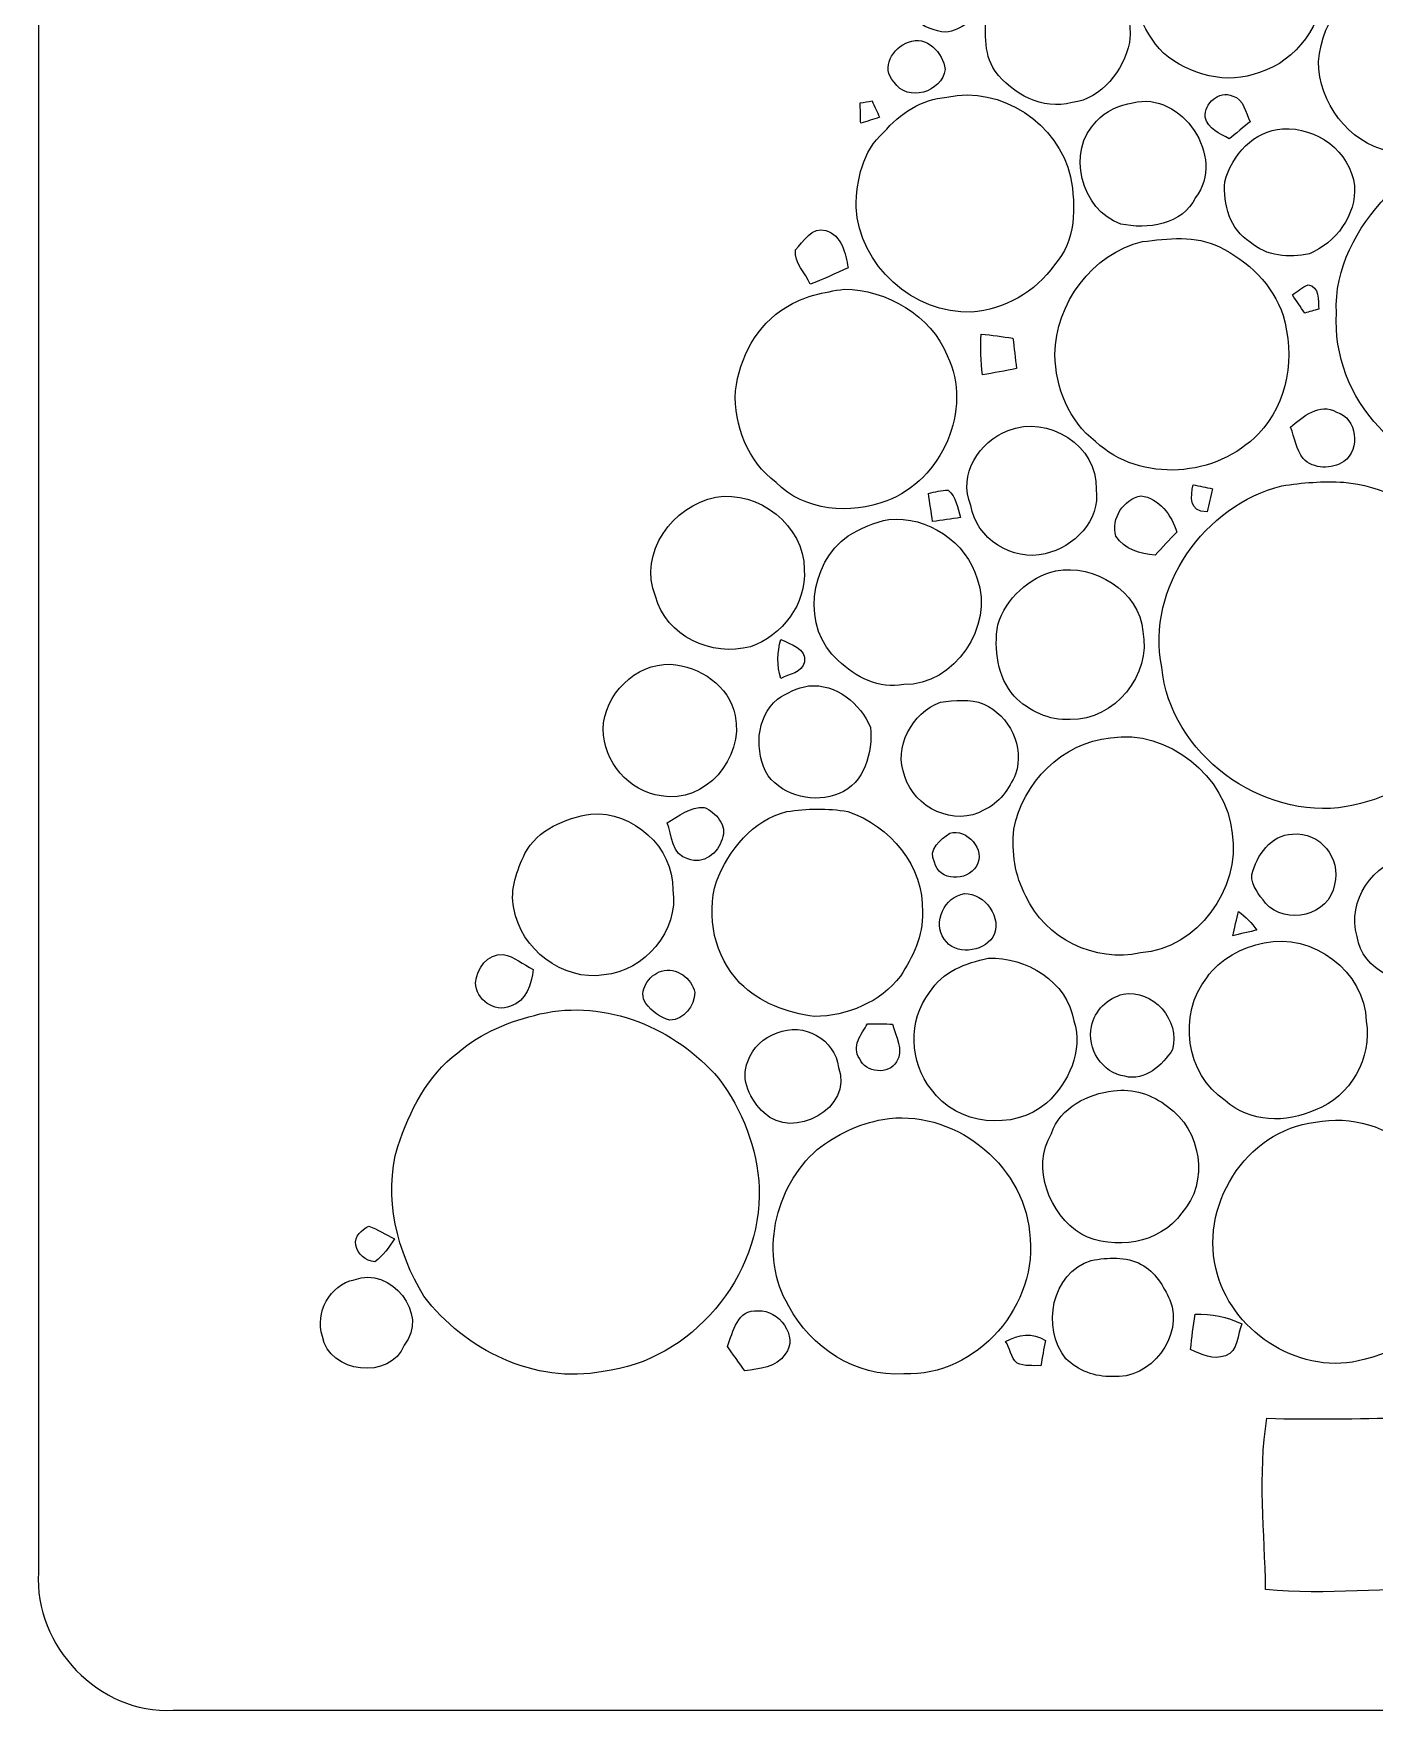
# Model space of a CAD drawing. Header units: centimetres. Extents: x -15 to 14.4, y -16.2 to 15.4.
# Drawn here: x -14.96 to -0.2, y -16.22 to 2.28 of the extents above; entities that cross this region are included whole.
import ezdxf

# ---------------------------------------------------------------- set-up
doc = ezdxf.new("R2010")
doc.units = ezdxf.units.CM
doc.header["$MEASUREMENT"] = 0
doc.layers.add('Layer 1', color=7, linetype='Continuous')

msp = doc.modelspace()

# ---------------------------------------------------------------- linework, layer by layer
at = {"layer": 'Layer 1', "color": 251}
for points, knots in [([(-13.65462, 15.30597), (-13.07289, 15.35218), (-12.48904, 15.32255), (-11.90625, 15.32819), (-11.90625, 15.32819), (-3.73345, 15.3289), (4.43971, 15.32643), (12.61251, 15.32961), (12.61251, 15.32961), (13.12192, 15.35218), (13.69942, 15.18003), (13.98482, 14.72671), (13.98482, 14.72671), (14.23882, 14.41203), (14.28538, 13.99046), (14.27162, 13.59994), (14.27162, 13.59994), (14.26916, 4.19241), (14.2681, -5.21547), (14.27198, -14.62299), (14.27198, -14.62299), (14.36299, -15.4178), (13.65426, -16.17945), (12.86016, -16.17169), (12.86016, -16.17169), (4.09893, -16.18051), (-4.66266, -16.17063), (-13.4239, -16.17662), (-13.4239, -16.17662), (-14.23564, -16.22143), (-14.95884, -15.46613), (-14.90451, -14.65897), (-14.90451, -14.65897), (-14.90557, -5.66279), (-14.90451, 3.3334), (-14.90486, 12.32958), (-14.90486, 12.32958), (-14.90204, 12.85875), (-14.91933, 13.38792), (-14.89675, 13.91673), (-14.89675, 13.91673), (-14.89498, 14.59547), (-14.32278, 15.21848), (-13.65462, 15.30597), (-13.65462, 15.30597), (-13.65462, 15.30597), (-13.65462, 15.30597), (-13.65462, 15.30597)], [0, 0, 0, 0, 0.07692308, 0.07692308, 0.07692308, 0.07692308, 0.15384615, 0.15384615, 0.15384615, 0.15384615, 0.23076923, 0.23076923, 0.23076923, 0.23076923, 0.30769231, 0.30769231, 0.30769231, 0.30769231, 0.38461538, 0.38461538, 0.38461538, 0.38461538, 0.46153846, 0.46153846, 0.46153846, 0.46153846, 0.53846154, 0.53846154, 0.53846154, 0.53846154, 0.61538462, 0.61538462, 0.61538462, 0.61538462, 0.69230769, 0.69230769, 0.69230769, 0.69230769, 0.76923077, 0.76923077, 0.76923077, 0.76923077, 0.84615385, 0.84615385, 0.84615385, 0.84615385, 1, 1, 1, 1]), ([(-1.97732, 3.87703), (-2.40877, 3.80929), (-2.76154, 3.46357), (-2.84551, 3.03424), (-2.84551, 3.03424), (-2.88431, 2.68534), (-2.77178, 2.31634), (-2.51989, 2.06657), (-2.51989, 2.06657), (-2.23591, 1.82739), (-1.81998, 1.71133), (-1.46509, 1.8542), (-1.46509, 1.8542), (-1.04493, 1.97873), (-0.7807, 2.39607), (-0.73413, 2.81552), (-0.73413, 2.81552), (-0.74013, 3.44029), (-1.34761, 3.98745), (-1.97732, 3.87703), (-1.97732, 3.87703), (-1.97732, 3.87703), (-1.97732, 3.87703), (-1.97732, 3.87703)], [0, 0, 0, 0, 0.14285714, 0.14285714, 0.14285714, 0.14285714, 0.28571429, 0.28571429, 0.28571429, 0.28571429, 0.42857143, 0.42857143, 0.42857143, 0.42857143, 0.57142857, 0.57142857, 0.57142857, 0.57142857, 0.71428571, 0.71428571, 0.71428571, 0.71428571, 1, 1, 1, 1]), ([(-5.38586, 2.76966), (-5.44089, 2.49414), (-5.1562, 2.31951), (-4.92054, 2.29553), (-4.92054, 2.29553), (-4.74133, 2.31458), (-4.6101, 2.45322), (-4.48098, 2.56505), (-4.48098, 2.56505), (-4.47569, 2.33292), (-4.51414, 2.07151), (-4.3748, 1.86796), (-4.3748, 1.86796), (-4.18112, 1.6129), (-3.85516, 1.43651), (-3.52672, 1.52224), (-3.52672, 1.52224), (-3.19193, 1.56386), (-2.96863, 1.87537), (-2.89384, 2.18369), (-2.89384, 2.18369), (-2.82399, 2.6603), (-3.24485, 3.12949), (-3.72533, 3.11185), (-3.72533, 3.11185), (-4.03225, 3.07375), (-4.29436, 2.87831), (-4.45064, 2.61655), (-4.45064, 2.61655), (-4.52508, 2.7813), (-4.57094, 2.96404), (-4.69053, 3.10339), (-4.69053, 3.10339), (-4.947, 3.30376), (-5.39715, 3.10374), (-5.38586, 2.76966), (-5.38586, 2.76966), (-5.38586, 2.76966), (-5.38586, 2.76966), (-5.38586, 2.76966)], [0, 0, 0, 0, 0.09090909, 0.09090909, 0.09090909, 0.09090909, 0.18181818, 0.18181818, 0.18181818, 0.18181818, 0.27272727, 0.27272727, 0.27272727, 0.27272727, 0.36363636, 0.36363636, 0.36363636, 0.36363636, 0.45454545, 0.45454545, 0.45454545, 0.45454545, 0.54545455, 0.54545455, 0.54545455, 0.54545455, 0.63636364, 0.63636364, 0.63636364, 0.63636364, 0.72727273, 0.72727273, 0.72727273, 0.72727273, 0.81818182, 0.81818182, 0.81818182, 0.81818182, 1, 1, 1, 1]), ([(0.06809, 2.92876), (-0.43145, 2.90301), (-0.7807, 2.4444), (-0.81351, 1.97379), (-0.81351, 1.97379), (-0.81315, 1.52012), (-0.48719, 1.08691), (-0.04022, 0.98531), (-0.04022, 0.98531), (0.59514, 0.79869), (1.31727, 1.40653), (1.19239, 2.06904), (1.19239, 2.06904), (1.14547, 2.60138), (0.60184, 3.04377), (0.06809, 2.92876), (0.06809, 2.92876), (0.06809, 2.92876), (0.06809, 2.92876), (0.06809, 2.92876)], [0, 0, 0, 0, 0.16666667, 0.16666667, 0.16666667, 0.16666667, 0.33333333, 0.33333333, 0.33333333, 0.33333333, 0.5, 0.5, 0.5, 0.5, 0.66666667, 0.66666667, 0.66666667, 0.66666667, 1, 1, 1, 1]), ([(-5.32765, 2.18722), (-5.49769, 2.1276), (-5.64303, 1.90429), (-5.48569, 1.74731), (-5.48569, 1.74731), (-5.34353, 1.52012), (-4.95759, 1.63583), (-4.92337, 1.88736), (-4.92337, 1.88736), (-4.94877, 2.06587), (-5.12904, 2.27013), (-5.32765, 2.18722), (-5.32765, 2.18722), (-5.32765, 2.18722), (-5.32765, 2.18722), (-5.32765, 2.18722)], [0, 0, 0, 0, 0.2, 0.2, 0.2, 0.2, 0.4, 0.4, 0.4, 0.4, 0.6, 0.6, 0.6, 0.6, 1, 1, 1, 1]), ([(-4.90502, 1.58115), (-5.18583, 1.56034), (-5.42361, 1.40159), (-5.60176, 1.19168), (-5.60176, 1.19168), (-5.83283, 0.99025), (-5.90268, 0.66499), (-5.90338, 0.37183), (-5.90338, 0.37183), (-5.87516, -0.26599), (-5.27015, -0.81104), (-4.63444, -0.78387), (-4.63444, -0.78387), (-4.2732, -0.75706), (-3.92853, -0.56374), (-3.72251, -0.26388), (-3.72251, -0.26388), (-3.48051, -0.00847), (-3.48474, 0.37994), (-3.5433, 0.70309), (-3.5433, 0.70309), (-3.67736, 1.2894), (-4.31094, 1.71309), (-4.90502, 1.58115), (-4.90502, 1.58115), (-4.90502, 1.58115), (-4.90502, 1.58115), (-4.90502, 1.58115)], [0, 0, 0, 0, 0.125, 0.125, 0.125, 0.125, 0.25, 0.25, 0.25, 0.25, 0.375, 0.375, 0.375, 0.375, 0.5, 0.5, 0.5, 0.5, 0.625, 0.625, 0.625, 0.625, 0.75, 0.75, 0.75, 0.75, 1, 1, 1, 1]), ([(-5.86034, 1.51871), (-5.85893, 1.46262), (-5.85576, 1.35043), (-5.85435, 1.29469), (-5.85435, 1.29469), (-5.7845, 1.31586), (-5.71535, 1.33809), (-5.64586, 1.36031), (-5.64586, 1.36031), (-5.67408, 1.42064), (-5.7023, 1.48061), (-5.72946, 1.54058), (-5.72946, 1.54058), (-5.77321, 1.53353), (-5.81695, 1.52612), (-5.86034, 1.51871), (-5.86034, 1.51871), (-5.86034, 1.51871), (-5.86034, 1.51871), (-5.86034, 1.51871)], [0, 0, 0, 0, 0.16666667, 0.16666667, 0.16666667, 0.16666667, 0.33333333, 0.33333333, 0.33333333, 0.33333333, 0.5, 0.5, 0.5, 0.5, 0.66666667, 0.66666667, 0.66666667, 0.66666667, 1, 1, 1, 1]), ([(-2.85997, 1.51941), (-3.00778, 1.49613), (-3.1563, 1.42946), (-3.25684, 1.31657), (-3.25684, 1.31657), (-3.6008, 0.98954), (-3.42583, 0.3362), (-2.99156, 0.1845), (-2.99156, 0.1845), (-2.70298, 0.12241), (-2.31069, 0.17674), (-2.16923, 0.47554), (-2.16923, 0.47554), (-1.82457, 0.91863), (-2.32022, 1.657), (-2.85997, 1.51941), (-2.85997, 1.51941), (-2.85997, 1.51941), (-2.85997, 1.51941), (-2.85997, 1.51941)], [0, 0, 0, 0, 0.16666667, 0.16666667, 0.16666667, 0.16666667, 0.33333333, 0.33333333, 0.33333333, 0.33333333, 0.5, 0.5, 0.5, 0.5, 0.66666667, 0.66666667, 0.66666667, 0.66666667, 1, 1, 1, 1]), ([(-2.06269, 1.36172), (-2.03341, 1.23366), (-1.899, 1.18181), (-1.7967, 1.12219), (-1.7967, 1.12219), (-1.73919, 1.16981), (-1.62454, 1.26436), (-1.56739, 1.31163), (-1.56739, 1.31163), (-1.6196, 1.40335), (-1.63266, 1.56351), (-1.7586, 1.5935), (-1.7586, 1.5935), (-1.911, 1.66299), (-2.07433, 1.50954), (-2.06269, 1.36172), (-2.06269, 1.36172), (-2.06269, 1.36172), (-2.06269, 1.36172), (-2.06269, 1.36172)], [0, 0, 0, 0, 0.16666667, 0.16666667, 0.16666667, 0.16666667, 0.33333333, 0.33333333, 0.33333333, 0.33333333, 0.5, 0.5, 0.5, 0.5, 0.66666667, 0.66666667, 0.66666667, 0.66666667, 1, 1, 1, 1]), ([(-1.20932, 1.23225), (-1.52612, 1.21356), (-1.77024, 0.94403), (-1.84644, 0.65052), (-1.84644, 0.65052), (-1.86443, 0.40499), (-1.79141, 0.12065), (-1.56633, -0.01376), (-1.56633, -0.01376), (-1.38924, -0.17427), (-1.13983, -0.18768), (-0.91546, -0.14252), (-0.91546, -0.14252), (-0.62548, -0.02328), (-0.3937, 0.2854), (-0.41839, 0.60537), (-0.41839, 0.60537), (-0.46673, 0.98707), (-0.83397, 1.25554), (-1.20932, 1.23225), (-1.20932, 1.23225), (-1.20932, 1.23225), (-1.20932, 1.23225), (-1.20932, 1.23225)], [0, 0, 0, 0, 0.14285714, 0.14285714, 0.14285714, 0.14285714, 0.28571429, 0.28571429, 0.28571429, 0.28571429, 0.42857143, 0.42857143, 0.42857143, 0.42857143, 0.57142857, 0.57142857, 0.57142857, 0.57142857, 0.71428571, 0.71428571, 0.71428571, 0.71428571, 1, 1, 1, 1]), ([(-0.06597, 0.49001), (-0.39264, 0.14781), (-0.64347, -0.30727), (-0.61666, -0.79375), (-0.61666, -0.79375), (-0.64664, -1.25765), (-0.46426, -1.71662), (-0.14746, -2.05211), (-0.14746, -2.05211), (0.43991, -2.72415), (1.55822, -2.86244), (2.2666, -2.30152), (2.2666, -2.30152), (2.78871, -1.9812), (2.99473, -1.35573), (3.08434, -0.78211), (3.08434, -0.78211), (3.15595, -0.84384), (3.21945, -0.91652), (3.30235, -0.96449), (3.30235, -0.96449), (3.44981, -0.9338), (3.50873, -0.77153), (3.55318, -0.64841), (3.55318, -0.64841), (3.46146, -0.61736), (3.37114, -0.56374), (3.27201, -0.56868), (3.27201, -0.56868), (3.19299, -0.59937), (3.12596, -0.65299), (3.054, -0.69638), (3.054, -0.69638), (2.96086, -0.35595), (2.89419, 0.01729), (2.65395, 0.29069), (2.65395, 0.29069), (2.32339, 0.65193), (1.88383, 0.95638), (1.38289, 0.9973), (1.38289, 0.9973), (0.85796, 1.04987), (0.32067, 0.83961), (-0.06597, 0.49001), (-0.06597, 0.49001), (-0.06597, 0.49001), (-0.06597, 0.49001), (-0.06597, 0.49001)], [0, 0, 0, 0, 0.07692308, 0.07692308, 0.07692308, 0.07692308, 0.15384615, 0.15384615, 0.15384615, 0.15384615, 0.23076923, 0.23076923, 0.23076923, 0.23076923, 0.30769231, 0.30769231, 0.30769231, 0.30769231, 0.38461538, 0.38461538, 0.38461538, 0.38461538, 0.46153846, 0.46153846, 0.46153846, 0.46153846, 0.53846154, 0.53846154, 0.53846154, 0.53846154, 0.61538462, 0.61538462, 0.61538462, 0.61538462, 0.69230769, 0.69230769, 0.69230769, 0.69230769, 0.76923077, 0.76923077, 0.76923077, 0.76923077, 0.84615385, 0.84615385, 0.84615385, 0.84615385, 1, 1, 1, 1]), ([(-6.57366, -0.09984), (-6.58813, -0.24412), (-6.46007, -0.35243), (-6.41209, -0.47872), (-6.41209, -0.47872), (-6.27027, -0.42298), (-6.13093, -0.36124), (-5.99334, -0.29633), (-5.99334, -0.29633), (-6.01804, -0.14111), (-6.06354, 0.06209), (-6.23817, 0.11324), (-6.23817, 0.11324), (-6.38916, 0.16228), (-6.48406, -0.01164), (-6.57366, -0.09984), (-6.57366, -0.09984), (-6.57366, -0.09984), (-6.57366, -0.09984), (-6.57366, -0.09984)], [0, 0, 0, 0, 0.16666667, 0.16666667, 0.16666667, 0.16666667, 0.33333333, 0.33333333, 0.33333333, 0.33333333, 0.5, 0.5, 0.5, 0.5, 0.66666667, 0.66666667, 0.66666667, 0.66666667, 1, 1, 1, 1]), ([(-2.75237, -0.00811), (-3.30729, -0.14076), (-3.70805, -0.68898), (-3.71651, -1.25095), (-3.71651, -1.25095), (-3.70981, -1.61572), (-3.56376, -1.98473), (-3.26778, -2.21015), (-3.26778, -2.21015), (-2.77742, -2.67264), (-1.92828, -2.60456), (-1.47567, -2.12302), (-1.47567, -2.12302), (-1.14582, -1.79035), (-1.0735, -1.25836), (-1.20474, -0.82197), (-1.20474, -0.82197), (-1.31339, -0.48295), (-1.59209, -0.22049), (-1.90606, -0.06632), (-1.90606, -0.06632), (-2.16711, 0.06526), (-2.47403, 0.02469), (-2.75237, -0.00811), (-2.75237, -0.00811), (-2.75237, -0.00811), (-2.75237, -0.00811), (-2.75237, -0.00811)], [0, 0, 0, 0, 0.125, 0.125, 0.125, 0.125, 0.25, 0.25, 0.25, 0.25, 0.375, 0.375, 0.375, 0.375, 0.5, 0.5, 0.5, 0.5, 0.625, 0.625, 0.625, 0.625, 0.75, 0.75, 0.75, 0.75, 1, 1, 1, 1]), ([(-6.03638, -0.53093), (-6.25722, -0.56762), (-6.48758, -0.60537), (-6.67667, -0.73343), (-6.67667, -0.73343), (-7.00088, -0.92393), (-7.18714, -1.28834), (-7.23336, -1.65241), (-7.23336, -1.65241), (-7.24923, -2.03271), (-7.09824, -2.42817), (-6.78639, -2.65959), (-6.78639, -2.65959), (-6.47488, -2.97639), (-5.96512, -3.01943), (-5.56824, -2.86103), (-5.56824, -2.86103), (-4.96358, -2.63913), (-4.61081, -1.85455), (-4.90114, -1.26365), (-4.90114, -1.26365), (-5.07965, -0.82056), (-5.57036, -0.53658), (-6.03638, -0.53093), (-6.03638, -0.53093), (-6.03638, -0.53093), (-6.03638, -0.53093), (-6.03638, -0.53093)], [0, 0, 0, 0, 0.125, 0.125, 0.125, 0.125, 0.25, 0.25, 0.25, 0.25, 0.375, 0.375, 0.375, 0.375, 0.5, 0.5, 0.5, 0.5, 0.625, 0.625, 0.625, 0.625, 0.75, 0.75, 0.75, 0.75, 1, 1, 1, 1]), ([(-1.10173, -0.59514), (-1.05692, -0.66181), (-1.01177, -0.72849), (-0.96661, -0.79481), (-0.96661, -0.79481), (-0.91475, -0.7807), (-0.86289, -0.76623), (-0.81068, -0.75248), (-0.81068, -0.75248), (-0.82233, -0.65581), (-0.79869, -0.50236), (-0.92922, -0.4826), (-0.92922, -0.4826), (-0.99272, -0.51047), (-1.04669, -0.55421), (-1.10173, -0.59514), (-1.10173, -0.59514), (-1.10173, -0.59514), (-1.10173, -0.59514), (-1.10173, -0.59514)], [0, 0, 0, 0, 0.16666667, 0.16666667, 0.16666667, 0.16666667, 0.33333333, 0.33333333, 0.33333333, 0.33333333, 0.5, 0.5, 0.5, 0.5, 0.66666667, 0.66666667, 0.66666667, 0.66666667, 1, 1, 1, 1]), ([(-4.5272, -1.02729), (-4.5399, -1.17651), (-4.53073, -1.32644), (-4.51414, -1.47532), (-4.51414, -1.47532), (-4.38891, -1.45344), (-4.26297, -1.43334), (-4.13844, -1.40547), (-4.13844, -1.40547), (-4.15219, -1.29328), (-4.16595, -1.18145), (-4.17865, -1.06998), (-4.17865, -1.06998), (-4.29401, -1.05622), (-4.4129, -1.03646), (-4.5272, -1.02729), (-4.5272, -1.02729), (-4.5272, -1.02729), (-4.5272, -1.02729), (-4.5272, -1.02729)], [0, 0, 0, 0, 0.16666667, 0.16666667, 0.16666667, 0.16666667, 0.33333333, 0.33333333, 0.33333333, 0.33333333, 0.5, 0.5, 0.5, 0.5, 0.66666667, 0.66666667, 0.66666667, 0.66666667, 1, 1, 1, 1]), ([(-1.12219, -2.05211), (-1.07668, -2.16394), (-1.05939, -2.29764), (-0.98425, -2.39783), (-0.98425, -2.39783), (-0.87066, -2.51707), (-0.66851, -2.51354), (-0.53411, -2.43064), (-0.53411, -2.43064), (-0.35313, -2.29447), (-0.38629, -1.95545), (-0.6156, -1.88454), (-0.6156, -1.88454), (-0.80257, -1.77518), (-0.98848, -1.93816), (-1.12219, -2.05211), (-1.12219, -2.05211), (-1.12219, -2.05211), (-1.12219, -2.05211), (-1.12219, -2.05211)], [0, 0, 0, 0, 0.16666667, 0.16666667, 0.16666667, 0.16666667, 0.33333333, 0.33333333, 0.33333333, 0.33333333, 0.5, 0.5, 0.5, 0.5, 0.66666667, 0.66666667, 0.66666667, 0.66666667, 1, 1, 1, 1]), ([(-4.23192, -2.08809), (-4.54731, -2.20557), (-4.78755, -2.57457), (-4.64185, -2.91218), (-4.64185, -2.91218), (-4.58929, -3.27766), (-4.1783, -3.53519), (-3.82411, -3.44488), (-3.82411, -3.44488), (-3.50943, -3.37432), (-3.21239, -3.07763), (-3.26284, -2.73544), (-3.26284, -2.73544), (-3.23779, -2.25743), (-3.79518, -1.91064), (-4.23192, -2.08809), (-4.23192, -2.08809), (-4.23192, -2.08809), (-4.23192, -2.08809), (-4.23192, -2.08809)], [0, 0, 0, 0, 0.16666667, 0.16666667, 0.16666667, 0.16666667, 0.33333333, 0.33333333, 0.33333333, 0.33333333, 0.5, 0.5, 0.5, 0.5, 0.66666667, 0.66666667, 0.66666667, 0.66666667, 1, 1, 1, 1]), ([(-7.4489, -2.82081), (-7.92163, -2.915), (-8.30509, -3.43429), (-8.11354, -3.91195), (-8.11354, -3.91195), (-7.99818, -4.35081), (-7.49371, -4.58364), (-7.06896, -4.46793), (-7.06896, -4.46793), (-6.71759, -4.35046), (-6.44878, -3.99415), (-6.47594, -3.61703), (-6.47594, -3.61703), (-6.47524, -3.13443), (-6.97971, -2.7432), (-7.4489, -2.82081), (-7.4489, -2.82081), (-7.4489, -2.82081), (-7.4489, -2.82081), (-7.4489, -2.82081)], [0, 0, 0, 0, 0.16666667, 0.16666667, 0.16666667, 0.16666667, 0.33333333, 0.33333333, 0.33333333, 0.33333333, 0.5, 0.5, 0.5, 0.5, 0.66666667, 0.66666667, 0.66666667, 0.66666667, 1, 1, 1, 1]), ([(-5.10822, -2.78059), (-5.09411, -2.88255), (-5.07824, -2.98732), (-5.06236, -3.09033), (-5.06236, -3.09033), (-4.96076, -3.07481), (-4.8574, -3.06282), (-4.75544, -3.04694), (-4.75544, -3.04694), (-4.78896, -2.94111), (-4.79884, -2.81587), (-4.89303, -2.74426), (-4.89303, -2.74426), (-4.96641, -2.74532), (-5.03767, -2.76366), (-5.10822, -2.78059), (-5.10822, -2.78059), (-5.10822, -2.78059), (-5.10822, -2.78059), (-5.10822, -2.78059)], [0, 0, 0, 0, 0.16666667, 0.16666667, 0.16666667, 0.16666667, 0.33333333, 0.33333333, 0.33333333, 0.33333333, 0.5, 0.5, 0.5, 0.5, 0.66666667, 0.66666667, 0.66666667, 0.66666667, 1, 1, 1, 1]), ([(-0.53516, -2.65783), (-0.76306, -2.64372), (-0.99342, -2.66206), (-1.21814, -2.69663), (-1.21814, -2.69663), (-2.06622, -2.90971), (-2.71709, -3.81494), (-2.54106, -4.69441), (-2.54106, -4.69441), (-2.44581, -5.64656), (-1.44463, -6.38387), (-0.508, -6.22864), (-0.508, -6.22864), (-0.09243, -6.14927), (0.31574, -5.96441), (0.59937, -5.64303), (0.59937, -5.64303), (0.91934, -5.27226), (1.1116, -4.7752), (1.05551, -4.28166), (1.05551, -4.28166), (0.99907, -3.45722), (0.28928, -2.73015), (-0.53516, -2.65783), (-0.53516, -2.65783), (-0.53516, -2.65783), (-0.53516, -2.65783), (-0.53516, -2.65783)], [0, 0, 0, 0, 0.125, 0.125, 0.125, 0.125, 0.25, 0.25, 0.25, 0.25, 0.375, 0.375, 0.375, 0.375, 0.5, 0.5, 0.5, 0.5, 0.625, 0.625, 0.625, 0.625, 0.75, 0.75, 0.75, 0.75, 1, 1, 1, 1]), ([(-2.19498, -2.68499), (-2.21897, -2.81058), (-2.25143, -2.98415), (-2.04082, -2.98344), (-2.04082, -2.98344), (-2.02036, -2.89877), (-2.0006, -2.81446), (-1.98191, -2.72944), (-1.98191, -2.72944), (-2.05281, -2.71392), (-2.12408, -2.6991), (-2.19498, -2.68499), (-2.19498, -2.68499), (-2.19498, -2.68499), (-2.19498, -2.68499), (-2.19498, -2.68499)], [0, 0, 0, 0, 0.2, 0.2, 0.2, 0.2, 0.4, 0.4, 0.4, 0.4, 0.6, 0.6, 0.6, 0.6, 1, 1, 1, 1]), ([(-3.04518, -3.2512), (-2.95275, -3.39937), (-2.77707, -3.44734), (-2.61267, -3.46075), (-2.61267, -3.46075), (-2.53471, -3.37538), (-2.45533, -3.29142), (-2.37561, -3.20781), (-2.37561, -3.20781), (-2.42676, -3.02507), (-2.57069, -2.83034), (-2.7686, -2.80635), (-2.7686, -2.80635), (-2.96263, -2.84445), (-3.09915, -3.054), (-3.04518, -3.2512), (-3.04518, -3.2512), (-3.04518, -3.2512), (-3.04518, -3.2512), (-3.04518, -3.2512)], [0, 0, 0, 0, 0.16666667, 0.16666667, 0.16666667, 0.16666667, 0.33333333, 0.33333333, 0.33333333, 0.33333333, 0.5, 0.5, 0.5, 0.5, 0.66666667, 0.66666667, 0.66666667, 0.66666667, 1, 1, 1, 1]), ([(-5.54355, -3.06846), (-5.70442, -3.09421), (-5.8547, -3.16548), (-5.99369, -3.24838), (-5.99369, -3.24838), (-6.42338, -3.54506), (-6.5091, -4.26967), (-6.10129, -4.61998), (-6.10129, -4.61998), (-5.91079, -4.80201), (-5.65221, -4.93995), (-5.38021, -4.88491), (-5.38021, -4.88491), (-4.82106, -4.89268), (-4.38326, -4.24392), (-4.57165, -3.72216), (-4.57165, -3.72216), (-4.69053, -3.31399), (-5.12022, -3.02472), (-5.54355, -3.06846), (-5.54355, -3.06846), (-5.54355, -3.06846), (-5.54355, -3.06846), (-5.54355, -3.06846)], [0, 0, 0, 0, 0.14285714, 0.14285714, 0.14285714, 0.14285714, 0.28571429, 0.28571429, 0.28571429, 0.28571429, 0.42857143, 0.42857143, 0.42857143, 0.42857143, 0.57142857, 0.57142857, 0.57142857, 0.57142857, 0.71428571, 0.71428571, 0.71428571, 0.71428571, 1, 1, 1, 1]), ([(-3.70664, -3.63291), (-4.00015, -3.70276), (-4.25697, -3.93735), (-4.34587, -4.22663), (-4.34587, -4.22663), (-4.38785, -4.49545), (-4.34869, -4.8006), (-4.1656, -5.01333), (-4.1656, -5.01333), (-4.00473, -5.17666), (-3.77966, -5.28426), (-3.54683, -5.26979), (-3.54683, -5.26979), (-3.05894, -5.27861), (-2.65359, -4.77661), (-2.74814, -4.30001), (-2.74814, -4.30001), (-2.78659, -3.85374), (-3.28648, -3.55388), (-3.70664, -3.63291), (-3.70664, -3.63291), (-3.70664, -3.63291), (-3.70664, -3.63291), (-3.70664, -3.63291)], [0, 0, 0, 0, 0.14285714, 0.14285714, 0.14285714, 0.14285714, 0.28571429, 0.28571429, 0.28571429, 0.28571429, 0.42857143, 0.42857143, 0.42857143, 0.42857143, 0.57142857, 0.57142857, 0.57142857, 0.57142857, 0.71428571, 0.71428571, 0.71428571, 0.71428571, 1, 1, 1, 1]), ([(-6.73206, -4.3882), (-6.7758, -4.52826), (-6.77651, -4.67607), (-6.73453, -4.81683), (-6.73453, -4.81683), (-6.64281, -4.77238), (-6.49993, -4.75403), (-6.47453, -4.63585), (-6.47453, -4.63585), (-6.44701, -4.48592), (-6.63152, -4.44182), (-6.73206, -4.3882), (-6.73206, -4.3882), (-6.73206, -4.3882), (-6.73206, -4.3882), (-6.73206, -4.3882)], [0, 0, 0, 0, 0.2, 0.2, 0.2, 0.2, 0.4, 0.4, 0.4, 0.4, 0.6, 0.6, 0.6, 0.6, 1, 1, 1, 1]), ([(-7.94773, -4.6609), (-8.33579, -4.65349), (-8.67728, -4.99286), (-8.68998, -5.37598), (-8.68998, -5.37598), (-8.68468, -5.73158), (-8.40669, -6.06743), (-8.05074, -6.10835), (-8.05074, -6.10835), (-7.56991, -6.20677), (-7.13423, -5.68643), (-7.23724, -5.22676), (-7.23724, -5.22676), (-7.29897, -4.89797), (-7.62811, -4.68101), (-7.94773, -4.6609), (-7.94773, -4.6609), (-7.94773, -4.6609), (-7.94773, -4.6609), (-7.94773, -4.6609)], [0, 0, 0, 0, 0.16666667, 0.16666667, 0.16666667, 0.16666667, 0.33333333, 0.33333333, 0.33333333, 0.33333333, 0.5, 0.5, 0.5, 0.5, 0.66666667, 0.66666667, 0.66666667, 0.66666667, 1, 1, 1, 1]), ([(-6.42761, -4.90044), (-6.55179, -4.91843), (-6.6675, -4.97699), (-6.77122, -5.04613), (-6.77122, -5.04613), (-7.01322, -5.24898), (-7.02628, -5.62786), (-6.87388, -5.88821), (-6.87388, -5.88821), (-6.69784, -6.11576), (-6.35529, -6.19901), (-6.09283, -6.08259), (-6.09283, -6.08259), (-5.81096, -5.98064), (-5.72135, -5.62328), (-5.74499, -5.35869), (-5.74499, -5.35869), (-5.85717, -5.09376), (-6.12634, -4.86974), (-6.42761, -4.90044), (-6.42761, -4.90044), (-6.42761, -4.90044), (-6.42761, -4.90044), (-6.42761, -4.90044)], [0, 0, 0, 0, 0.14285714, 0.14285714, 0.14285714, 0.14285714, 0.28571429, 0.28571429, 0.28571429, 0.28571429, 0.42857143, 0.42857143, 0.42857143, 0.42857143, 0.57142857, 0.57142857, 0.57142857, 0.57142857, 0.71428571, 0.71428571, 0.71428571, 0.71428571, 1, 1, 1, 1]), ([(-4.97664, -5.07718), (-5.28602, -5.19959), (-5.50157, -5.57213), (-5.36716, -5.89562), (-5.36716, -5.89562), (-5.27015, -6.2417), (-4.81506, -6.45513), (-4.4958, -6.26533), (-4.4958, -6.26533), (-4.32823, -6.19231), (-4.21993, -6.03179), (-4.14867, -5.87022), (-4.14867, -5.87022), (-4.04777, -5.57354), (-4.2164, -5.22252), (-4.50039, -5.0994), (-4.50039, -5.0994), (-4.65032, -5.03661), (-4.82071, -5.06095), (-4.97664, -5.07718), (-4.97664, -5.07718), (-4.97664, -5.07718), (-4.97664, -5.07718), (-4.97664, -5.07718)], [0, 0, 0, 0, 0.14285714, 0.14285714, 0.14285714, 0.14285714, 0.28571429, 0.28571429, 0.28571429, 0.28571429, 0.42857143, 0.42857143, 0.42857143, 0.42857143, 0.57142857, 0.57142857, 0.57142857, 0.57142857, 0.71428571, 0.71428571, 0.71428571, 0.71428571, 1, 1, 1, 1]), ([(-3.10586, -5.47017), (-3.63608, -5.52697), (-4.0707, -5.96371), (-4.16983, -6.47841), (-4.16983, -6.47841), (-4.19347, -6.72959), (-4.15854, -6.98959), (-4.03648, -7.21254), (-4.03648, -7.21254), (-3.82623, -7.68033), (-3.27307, -7.9502), (-2.77389, -7.83872), (-2.77389, -7.83872), (-2.14665, -7.7911), (-1.67287, -7.13281), (-1.76424, -6.52357), (-1.76424, -6.52357), (-1.82704, -5.89209), (-2.47403, -5.37034), (-3.10586, -5.47017), (-3.10586, -5.47017), (-3.10586, -5.47017), (-3.10586, -5.47017), (-3.10586, -5.47017)], [0, 0, 0, 0, 0.14285714, 0.14285714, 0.14285714, 0.14285714, 0.28571429, 0.28571429, 0.28571429, 0.28571429, 0.42857143, 0.42857143, 0.42857143, 0.42857143, 0.57142857, 0.57142857, 0.57142857, 0.57142857, 0.71428571, 0.71428571, 0.71428571, 0.71428571, 1, 1, 1, 1]), ([(-8.82438, -6.31014), (-9.10625, -6.35564), (-9.41176, -6.47947), (-9.55146, -6.74582), (-9.55146, -6.74582), (-9.63577, -6.93208), (-9.71903, -7.13634), (-9.67176, -7.34624), (-9.67176, -7.34624), (-9.59803, -7.79498), (-9.13553, -8.15375), (-8.6808, -8.08073), (-8.6808, -8.08073), (-8.23419, -8.03945), (-7.85213, -7.59636), (-7.92233, -7.14446), (-7.92233, -7.14446), (-7.9121, -6.67667), (-8.36295, -6.27345), (-8.82438, -6.31014), (-8.82438, -6.31014), (-8.82438, -6.31014), (-8.82438, -6.31014), (-8.82438, -6.31014)], [0, 0, 0, 0, 0.14285714, 0.14285714, 0.14285714, 0.14285714, 0.28571429, 0.28571429, 0.28571429, 0.28571429, 0.42857143, 0.42857143, 0.42857143, 0.42857143, 0.57142857, 0.57142857, 0.57142857, 0.57142857, 0.71428571, 0.71428571, 0.71428571, 0.71428571, 1, 1, 1, 1]), ([(-7.98301, -6.40574), (-7.93468, -6.54015), (-7.9308, -6.76204), (-7.75547, -6.80402), (-7.75547, -6.80402), (-7.5879, -6.87176), (-7.42068, -6.74158), (-7.38011, -6.58495), (-7.38011, -6.58495), (-7.3152, -6.44525), (-7.45137, -6.28509), (-7.57767, -6.23676), (-7.57767, -6.23676), (-7.73007, -6.22688), (-7.85813, -6.33271), (-7.98301, -6.40574), (-7.98301, -6.40574), (-7.98301, -6.40574), (-7.98301, -6.40574), (-7.98301, -6.40574)], [0, 0, 0, 0, 0.16666667, 0.16666667, 0.16666667, 0.16666667, 0.33333333, 0.33333333, 0.33333333, 0.33333333, 0.5, 0.5, 0.5, 0.5, 0.66666667, 0.66666667, 0.66666667, 0.66666667, 1, 1, 1, 1]), ([(-6.66856, -6.28333), (-7.04779, -6.37857), (-7.30462, -6.70595), (-7.44255, -7.05344), (-7.44255, -7.05344), (-7.55932, -7.43409), (-7.46442, -7.88317), (-7.18291, -8.17033), (-7.18291, -8.17033), (-6.96701, -8.38941), (-6.66256, -8.50053), (-6.36235, -8.54004), (-6.36235, -8.54004), (-6.00675, -8.53193), (-5.63563, -8.38518), (-5.41761, -8.09449), (-5.41761, -8.09449), (-5.27791, -7.88635), (-5.16326, -7.64752), (-5.1756, -7.39034), (-5.1756, -7.39034), (-5.15373, -6.88587), (-5.53332, -6.4389), (-5.99546, -6.28121), (-5.99546, -6.28121), (-6.22018, -6.24593), (-6.44454, -6.24664), (-6.66856, -6.28333), (-6.66856, -6.28333), (-6.66856, -6.28333), (-6.66856, -6.28333), (-6.66856, -6.28333)], [0, 0, 0, 0, 0.11111111, 0.11111111, 0.11111111, 0.11111111, 0.22222222, 0.22222222, 0.22222222, 0.22222222, 0.33333333, 0.33333333, 0.33333333, 0.33333333, 0.44444444, 0.44444444, 0.44444444, 0.44444444, 0.55555556, 0.55555556, 0.55555556, 0.55555556, 0.66666667, 0.66666667, 0.66666667, 0.66666667, 0.77777778, 0.77777778, 0.77777778, 0.77777778, 1, 1, 1, 1]), ([(-4.87398, -6.51898), (-4.97487, -6.59306), (-5.11739, -6.69925), (-5.04261, -6.83966), (-5.04261, -6.83966), (-4.99463, -7.05309), (-4.6803, -7.0552), (-4.58011, -6.88411), (-4.58011, -6.88411), (-4.47358, -6.7056), (-4.68454, -6.46465), (-4.87398, -6.51898), (-4.87398, -6.51898), (-4.87398, -6.51898), (-4.87398, -6.51898), (-4.87398, -6.51898)], [0, 0, 0, 0, 0.2, 0.2, 0.2, 0.2, 0.4, 0.4, 0.4, 0.4, 0.6, 0.6, 0.6, 0.6, 1, 1, 1, 1]), ([(-1.09926, -6.53168), (-1.33914, -6.53521), (-1.49613, -6.76698), (-1.5494, -6.97971), (-1.5494, -6.97971), (-1.55258, -7.09824), (-1.46897, -7.20196), (-1.39806, -7.29015), (-1.39806, -7.29015), (-1.17863, -7.54451), (-0.68898, -7.42738), (-0.63959, -7.08519), (-0.63959, -7.08519), (-0.55774, -6.80085), (-0.80081, -6.49817), (-1.09926, -6.53168), (-1.09926, -6.53168), (-1.09926, -6.53168), (-1.09926, -6.53168), (-1.09926, -6.53168)], [0, 0, 0, 0, 0.16666667, 0.16666667, 0.16666667, 0.16666667, 0.33333333, 0.33333333, 0.33333333, 0.33333333, 0.5, 0.5, 0.5, 0.5, 0.66666667, 0.66666667, 0.66666667, 0.66666667, 1, 1, 1, 1]), ([(0.17321, -6.76875), (-0.21096, -6.84742), (-0.50624, -7.26757), (-0.39053, -7.6581), (-0.39053, -7.6581), (-0.33726, -8.03416), (0.11642, -8.23348), (0.46073, -8.14917), (0.46073, -8.14917), (0.89923, -8.07261), (1.13383, -7.50782), (0.91687, -7.12787), (0.91687, -7.12787), (0.75636, -6.88975), (0.47025, -6.70842), (0.17321, -6.76875), (0.17321, -6.76875), (0.17321, -6.76875), (0.17321, -6.76875), (0.17321, -6.76875)], [0, 0, 0, 0, 0.16666667, 0.16666667, 0.16666667, 0.16666667, 0.33333333, 0.33333333, 0.33333333, 0.33333333, 0.5, 0.5, 0.5, 0.5, 0.66666667, 0.66666667, 0.66666667, 0.66666667, 1, 1, 1, 1]), ([(-4.71135, -7.18502), (-4.93042, -7.22101), (-5.06554, -7.50217), (-4.93571, -7.68597), (-4.93571, -7.68597), (-4.81648, -7.87082), (-4.5152, -7.83308), (-4.39914, -7.66551), (-4.39914, -7.66551), (-4.28378, -7.45525), (-4.49157, -7.18114), (-4.71135, -7.18502), (-4.71135, -7.18502), (-4.71135, -7.18502), (-4.71135, -7.18502), (-4.71135, -7.18502)], [0, 0, 0, 0, 0.2, 0.2, 0.2, 0.2, 0.4, 0.4, 0.4, 0.4, 0.6, 0.6, 0.6, 0.6, 1, 1, 1, 1]), ([(-1.69616, -7.38399), (-1.71133, -7.45031), (-1.74237, -7.58296), (-1.75789, -7.64928), (-1.75789, -7.64928), (-1.69157, -7.63376), (-1.55893, -7.60271), (-1.4926, -7.58754), (-1.4926, -7.58754), (-1.54834, -7.50817), (-1.61713, -7.43938), (-1.69616, -7.38399), (-1.69616, -7.38399), (-1.69616, -7.38399), (-1.69616, -7.38399), (-1.69616, -7.38399)], [0, 0, 0, 0, 0.2, 0.2, 0.2, 0.2, 0.4, 0.4, 0.4, 0.4, 0.6, 0.6, 0.6, 0.6, 1, 1, 1, 1]), ([(-1.41288, -7.72971), (-1.65841, -7.77593), (-1.90041, -7.90187), (-2.0447, -8.11177), (-2.0447, -8.11177), (-2.36502, -8.51253), (-2.27753, -9.17787), (-1.84291, -9.46291), (-1.84291, -9.46291), (-1.56916, -9.70986), (-1.16946, -9.71444), (-0.84773, -9.56592), (-0.84773, -9.56592), (-0.46602, -9.42728), (-0.21978, -8.98878), (-0.29034, -8.59084), (-0.29034, -8.59084), (-0.29774, -8.04616), (-0.88759, -7.60624), (-1.41288, -7.72971), (-1.41288, -7.72971), (-1.41288, -7.72971), (-1.41288, -7.72971), (-1.41288, -7.72971)], [0, 0, 0, 0, 0.14285714, 0.14285714, 0.14285714, 0.14285714, 0.28571429, 0.28571429, 0.28571429, 0.28571429, 0.42857143, 0.42857143, 0.42857143, 0.42857143, 0.57142857, 0.57142857, 0.57142857, 0.57142857, 0.71428571, 0.71428571, 0.71428571, 0.71428571, 1, 1, 1, 1]), ([(-10.09474, -8.16716), (-10.0898, -8.3499), (-9.88801, -8.50441), (-9.70809, -8.42504), (-9.70809, -8.42504), (-9.53876, -8.37001), (-9.47561, -8.18056), (-9.46079, -8.02005), (-9.46079, -8.02005), (-9.57086, -7.96607), (-9.66823, -7.87788), (-9.79064, -7.8546), (-9.79064, -7.8546), (-9.96068, -7.84366), (-10.08133, -8.01229), (-10.09474, -8.16716), (-10.09474, -8.16716), (-10.09474, -8.16716), (-10.09474, -8.16716), (-10.09474, -8.16716)], [0, 0, 0, 0, 0.16666667, 0.16666667, 0.16666667, 0.16666667, 0.33333333, 0.33333333, 0.33333333, 0.33333333, 0.5, 0.5, 0.5, 0.5, 0.66666667, 0.66666667, 0.66666667, 0.66666667, 1, 1, 1, 1]), ([(-4.45029, -7.89764), (-4.69547, -7.94808), (-4.96217, -8.04651), (-5.09552, -8.27405), (-5.09552, -8.27405), (-5.33612, -8.5785), (-5.31813, -9.04487), (-5.07647, -9.34367), (-5.07647, -9.34367), (-4.79813, -9.73702), (-4.17089, -9.80299), (-3.80718, -9.49219), (-3.80718, -9.49219), (-3.56482, -9.26888), (-3.40289, -8.91928), (-3.50661, -8.58838), (-3.50661, -8.58838), (-3.58281, -8.1534), (-4.02978, -7.88035), (-4.45029, -7.89764), (-4.45029, -7.89764), (-4.45029, -7.89764), (-4.45029, -7.89764), (-4.45029, -7.89764)], [0, 0, 0, 0, 0.14285714, 0.14285714, 0.14285714, 0.14285714, 0.28571429, 0.28571429, 0.28571429, 0.28571429, 0.42857143, 0.42857143, 0.42857143, 0.42857143, 0.57142857, 0.57142857, 0.57142857, 0.57142857, 0.71428571, 0.71428571, 0.71428571, 0.71428571, 1, 1, 1, 1]), ([(-8.04792, -8.03804), (-8.18374, -8.08037), (-8.3118, -8.261), (-8.22078, -8.39611), (-8.22078, -8.39611), (-8.15269, -8.47972), (-8.06133, -8.5538), (-7.95443, -8.5785), (-7.95443, -8.5785), (-7.7978, -8.57709), (-7.68668, -8.42081), (-7.67927, -8.27581), (-7.67927, -8.27581), (-7.71208, -8.11706), (-7.88282, -7.99077), (-8.04792, -8.03804), (-8.04792, -8.03804), (-8.04792, -8.03804), (-8.04792, -8.03804), (-8.04792, -8.03804)], [0, 0, 0, 0, 0.16666667, 0.16666667, 0.16666667, 0.16666667, 0.33333333, 0.33333333, 0.33333333, 0.33333333, 0.5, 0.5, 0.5, 0.5, 0.66666667, 0.66666667, 0.66666667, 0.66666667, 1, 1, 1, 1]), ([(-2.9658, -8.29239), (-3.13196, -8.33755), (-3.28436, -8.47266), (-3.31188, -8.6487), (-3.31188, -8.6487), (-3.3722, -8.88859), (-3.19334, -9.16517), (-2.94605, -9.19692), (-2.94605, -9.19692), (-2.72697, -9.25513), (-2.52624, -9.07415), (-2.42111, -8.90164), (-2.42111, -8.90164), (-2.33292, -8.5785), (-2.63701, -8.2356), (-2.9658, -8.29239), (-2.9658, -8.29239), (-2.9658, -8.29239), (-2.9658, -8.29239), (-2.9658, -8.29239)], [0, 0, 0, 0, 0.16666667, 0.16666667, 0.16666667, 0.16666667, 0.33333333, 0.33333333, 0.33333333, 0.33333333, 0.5, 0.5, 0.5, 0.5, 0.66666667, 0.66666667, 0.66666667, 0.66666667, 1, 1, 1, 1]), ([(-9.38495, -8.51112), (-9.71091, -8.58732), (-10.03371, -8.71643), (-10.28876, -8.93833), (-10.28876, -8.93833), (-10.62496, -9.18986), (-10.81793, -9.58074), (-10.95128, -9.96915), (-10.95128, -9.96915), (-11.1125, -10.52689), (-10.95693, -11.13261), (-10.66271, -11.61803), (-10.66271, -11.61803), (-10.20974, -12.2107), (-9.44351, -12.59134), (-8.68998, -12.44635), (-8.68998, -12.44635), (-7.71596, -12.33064), (-6.9402, -11.39754), (-6.97124, -10.42564), (-6.97124, -10.42564), (-6.98959, -9.99031), (-7.15786, -9.56592), (-7.41786, -9.21844), (-7.41786, -9.21844), (-7.89411, -8.66634), (-8.6547, -8.34319), (-9.38495, -8.51112), (-9.38495, -8.51112), (-9.38495, -8.51112), (-9.38495, -8.51112), (-9.38495, -8.51112)], [0, 0, 0, 0, 0.11111111, 0.11111111, 0.11111111, 0.11111111, 0.22222222, 0.22222222, 0.22222222, 0.22222222, 0.33333333, 0.33333333, 0.33333333, 0.33333333, 0.44444444, 0.44444444, 0.44444444, 0.44444444, 0.55555556, 0.55555556, 0.55555556, 0.55555556, 0.66666667, 0.66666667, 0.66666667, 0.66666667, 0.77777778, 0.77777778, 0.77777778, 0.77777778, 1, 1, 1, 1]), ([(-6.77228, -8.71926), (-6.91903, -8.769), (-7.0485, -8.88189), (-7.09613, -9.03252), (-7.09613, -9.03252), (-7.18538, -9.23361), (-7.06684, -9.46115), (-6.91833, -9.59979), (-6.91833, -9.59979), (-6.60188, -9.90882), (-5.92702, -9.54793), (-6.09953, -9.09884), (-6.09953, -9.09884), (-6.13022, -8.79334), (-6.48758, -8.59543), (-6.77228, -8.71926), (-6.77228, -8.71926), (-6.77228, -8.71926), (-6.77228, -8.71926), (-6.77228, -8.71926)], [0, 0, 0, 0, 0.16666667, 0.16666667, 0.16666667, 0.16666667, 0.33333333, 0.33333333, 0.33333333, 0.33333333, 0.5, 0.5, 0.5, 0.5, 0.66666667, 0.66666667, 0.66666667, 0.66666667, 1, 1, 1, 1]), ([(-5.77956, -8.61977), (-5.84729, -8.73196), (-5.96053, -8.87271), (-5.86493, -9.00324), (-5.86493, -9.00324), (-5.80566, -9.15846), (-5.54179, -9.18633), (-5.46029, -9.03746), (-5.46029, -9.03746), (-5.37386, -8.90976), (-5.46947, -8.75312), (-5.50404, -8.62189), (-5.50404, -8.62189), (-5.57283, -8.62118), (-5.71077, -8.62048), (-5.77956, -8.61977), (-5.77956, -8.61977), (-5.77956, -8.61977), (-5.77956, -8.61977), (-5.77956, -8.61977)], [0, 0, 0, 0, 0.16666667, 0.16666667, 0.16666667, 0.16666667, 0.33333333, 0.33333333, 0.33333333, 0.33333333, 0.5, 0.5, 0.5, 0.5, 0.66666667, 0.66666667, 0.66666667, 0.66666667, 1, 1, 1, 1]), ([(-3.07199, -9.35637), (-3.35598, -9.38953), (-3.65407, -9.54088), (-3.75497, -9.82592), (-3.75497, -9.82592), (-3.97898, -10.20974), (-3.77966, -10.71174), (-3.42512, -10.93646), (-3.42512, -10.93646), (-3.06493, -11.11744), (-2.55658, -11.04406), (-2.31916, -10.69975), (-2.31916, -10.69975), (-2.01154, -10.36638), (-2.10714, -9.779), (-2.47579, -9.53064), (-2.47579, -9.53064), (-2.6416, -9.39553), (-2.85962, -9.33132), (-3.07199, -9.35637), (-3.07199, -9.35637), (-3.07199, -9.35637), (-3.07199, -9.35637), (-3.07199, -9.35637)], [0, 0, 0, 0, 0.14285714, 0.14285714, 0.14285714, 0.14285714, 0.28571429, 0.28571429, 0.28571429, 0.28571429, 0.42857143, 0.42857143, 0.42857143, 0.42857143, 0.57142857, 0.57142857, 0.57142857, 0.57142857, 0.71428571, 0.71428571, 0.71428571, 0.71428571, 1, 1, 1, 1]), ([(-5.61058, -9.67211), (-5.8734, -9.71973), (-6.12175, -9.83791), (-6.33201, -10.00266), (-6.33201, -10.00266), (-6.80367, -10.42282), (-6.97759, -11.16894), (-6.64669, -11.72704), (-6.64669, -11.72704), (-6.40115, -12.18248), (-5.90973, -12.5095), (-5.37951, -12.47281), (-5.37951, -12.47281), (-4.57024, -12.50597), (-3.88373, -11.70693), (-3.99521, -10.91389), (-3.99521, -10.91389), (-4.06682, -10.15224), (-4.85528, -9.53982), (-5.61058, -9.67211), (-5.61058, -9.67211), (-5.61058, -9.67211), (-5.61058, -9.67211), (-5.61058, -9.67211)], [0, 0, 0, 0, 0.14285714, 0.14285714, 0.14285714, 0.14285714, 0.28571429, 0.28571429, 0.28571429, 0.28571429, 0.42857143, 0.42857143, 0.42857143, 0.42857143, 0.57142857, 0.57142857, 0.57142857, 0.57142857, 0.71428571, 0.71428571, 0.71428571, 0.71428571, 1, 1, 1, 1]), ([(-0.84878, -9.70351), (-1.61572, -9.7857), (-2.15124, -10.64824), (-1.92546, -11.37849), (-1.92546, -11.37849), (-1.74237, -12.03643), (-0.98601, -12.50456), (-0.31397, -12.31441), (-0.31397, -12.31441), (0.22084, -12.2047), (0.62371, -11.72633), (0.72214, -11.2014), (0.72214, -11.2014), (0.75636, -10.75902), (0.58491, -10.30711), (0.25823, -10.00795), (0.25823, -10.00795), (-0.05009, -9.76418), (-0.45332, -9.61778), (-0.84878, -9.70351), (-0.84878, -9.70351), (-0.84878, -9.70351), (-0.84878, -9.70351), (-0.84878, -9.70351)], [0, 0, 0, 0, 0.14285714, 0.14285714, 0.14285714, 0.14285714, 0.28571429, 0.28571429, 0.28571429, 0.28571429, 0.42857143, 0.42857143, 0.42857143, 0.42857143, 0.57142857, 0.57142857, 0.57142857, 0.57142857, 0.71428571, 0.71428571, 0.71428571, 0.71428571, 1, 1, 1, 1]), ([(-11.4106, -11.0557), (-11.39508, -11.15695), (-11.30371, -11.22856), (-11.20422, -11.23879), (-11.20422, -11.23879), (-11.10862, -11.17741), (-11.049, -11.07722), (-10.98585, -10.98585), (-10.98585, -10.98585), (-11.08075, -10.93893), (-11.17, -10.88037), (-11.26984, -10.8458), (-11.26984, -10.8458), (-11.34533, -10.88602), (-11.43282, -10.95869), (-11.4106, -11.0557), (-11.4106, -11.0557), (-11.4106, -11.0557), (-11.4106, -11.0557), (-11.4106, -11.0557)], [0, 0, 0, 0, 0.16666667, 0.16666667, 0.16666667, 0.16666667, 0.33333333, 0.33333333, 0.33333333, 0.33333333, 0.5, 0.5, 0.5, 0.5, 0.66666667, 0.66666667, 0.66666667, 0.66666667, 1, 1, 1, 1]), ([(-11.42929, -11.436), (-11.6967, -11.4935), (-11.86639, -11.79795), (-11.7789, -12.05971), (-11.7789, -12.05971), (-11.71399, -12.46681), (-11.02395, -12.54831), (-10.87967, -12.15566), (-10.87967, -12.15566), (-10.59603, -11.81876), (-11.0296, -11.28148), (-11.42929, -11.436), (-11.42929, -11.436), (-11.42929, -11.436), (-11.42929, -11.436), (-11.42929, -11.436)], [0, 0, 0, 0, 0.2, 0.2, 0.2, 0.2, 0.4, 0.4, 0.4, 0.4, 0.6, 0.6, 0.6, 0.6, 1, 1, 1, 1]), ([(-3.31576, -11.22327), (-3.75673, -11.36332), (-3.86786, -11.96375), (-3.59481, -12.30771), (-3.59481, -12.30771), (-3.45969, -12.43542), (-3.27448, -12.5095), (-3.08681, -12.50103), (-3.08681, -12.50103), (-2.66418, -12.54266), (-2.28988, -12.05406), (-2.45145, -11.65895), (-2.45145, -11.65895), (-2.5206, -11.50585), (-2.61267, -11.34886), (-2.76578, -11.26807), (-2.76578, -11.26807), (-2.93299, -11.17741), (-3.13514, -11.19117), (-3.31576, -11.22327), (-3.31576, -11.22327), (-3.31576, -11.22327), (-3.31576, -11.22327), (-3.31576, -11.22327)], [0, 0, 0, 0, 0.14285714, 0.14285714, 0.14285714, 0.14285714, 0.28571429, 0.28571429, 0.28571429, 0.28571429, 0.42857143, 0.42857143, 0.42857143, 0.42857143, 0.57142857, 0.57142857, 0.57142857, 0.57142857, 0.71428571, 0.71428571, 0.71428571, 0.71428571, 1, 1, 1, 1]), ([(-6.98218, -11.77925), (-7.21713, -11.75667), (-7.25699, -12.00926), (-7.3219, -12.17119), (-7.3219, -12.17119), (-7.27428, -12.23786), (-7.17868, -12.37192), (-7.13105, -12.43894), (-7.13105, -12.43894), (-6.97512, -12.41707), (-6.77898, -12.40578), (-6.6862, -12.25621), (-6.6862, -12.25621), (-6.52851, -12.06324), (-6.76028, -11.7602), (-6.98218, -11.77925), (-6.98218, -11.77925), (-6.98218, -11.77925), (-6.98218, -11.77925), (-6.98218, -11.77925)], [0, 0, 0, 0, 0.16666667, 0.16666667, 0.16666667, 0.16666667, 0.33333333, 0.33333333, 0.33333333, 0.33333333, 0.5, 0.5, 0.5, 0.5, 0.66666667, 0.66666667, 0.66666667, 0.66666667, 1, 1, 1, 1]), ([(-2.17346, -11.817), (-2.19251, -11.94647), (-2.20945, -12.07311), (-2.2225, -12.20435), (-2.2225, -12.20435), (-2.10467, -12.2615), (-1.97414, -12.32253), (-1.83903, -12.27384), (-1.83903, -12.27384), (-1.6951, -12.22904), (-1.70744, -12.0269), (-1.65876, -11.92283), (-1.65876, -11.92283), (-1.82033, -11.84275), (-1.99531, -11.81417), (-2.17346, -11.817), (-2.17346, -11.817), (-2.17346, -11.817), (-2.17346, -11.817), (-2.17346, -11.817)], [0, 0, 0, 0, 0.16666667, 0.16666667, 0.16666667, 0.16666667, 0.33333333, 0.33333333, 0.33333333, 0.33333333, 0.5, 0.5, 0.5, 0.5, 0.66666667, 0.66666667, 0.66666667, 0.66666667, 1, 1, 1, 1]), ([(-4.25909, -12.11792), (-4.21358, -12.17471), (-4.20088, -12.29924), (-4.13279, -12.35428), (-4.13279, -12.35428), (-4.0513, -12.39202), (-3.95852, -12.38003), (-3.87174, -12.38321), (-3.87174, -12.38321), (-3.85586, -12.28972), (-3.83858, -12.19659), (-3.82023, -12.10416), (-3.82023, -12.10416), (-3.96099, -12.01561), (-4.12044, -12.03643), (-4.25909, -12.11792), (-4.25909, -12.11792), (-4.25909, -12.11792), (-4.25909, -12.11792), (-4.25909, -12.11792)], [0, 0, 0, 0, 0.16666667, 0.16666667, 0.16666667, 0.16666667, 0.33333333, 0.33333333, 0.33333333, 0.33333333, 0.5, 0.5, 0.5, 0.5, 0.66666667, 0.66666667, 0.66666667, 0.66666667, 1, 1, 1, 1]), ([(-1.38183, -12.96141), (-1.48555, -13.58371), (-1.40511, -14.218), (-1.39665, -14.84559), (-1.39665, -14.84559), (-0.72672, -14.91262), (-0.05433, -14.82302), (0.61666, -14.84665), (0.61666, -14.84665), (0.92992, -14.85759), (1.24284, -14.86923), (1.55646, -14.87664), (1.55646, -14.87664), (1.67076, -14.2621), (1.57798, -13.62745), (1.60831, -13.00692), (1.60831, -13.00692), (0.6163, -12.90637), (-0.38594, -12.99422), (-1.38183, -12.96141)], [0, 0, 0, 0, 0.16666667, 0.16666667, 0.16666667, 0.16666667, 0.33333333, 0.33333333, 0.33333333, 0.33333333, 0.5, 0.5, 0.5, 0.5, 0.66666667, 0.66666667, 0.66666667, 0.66666667, 1, 1, 1, 1])]:
    msp.add_open_spline(points, degree=3, knots=knots, dxfattribs=at)

doc.saveas('drawing.dxf')
